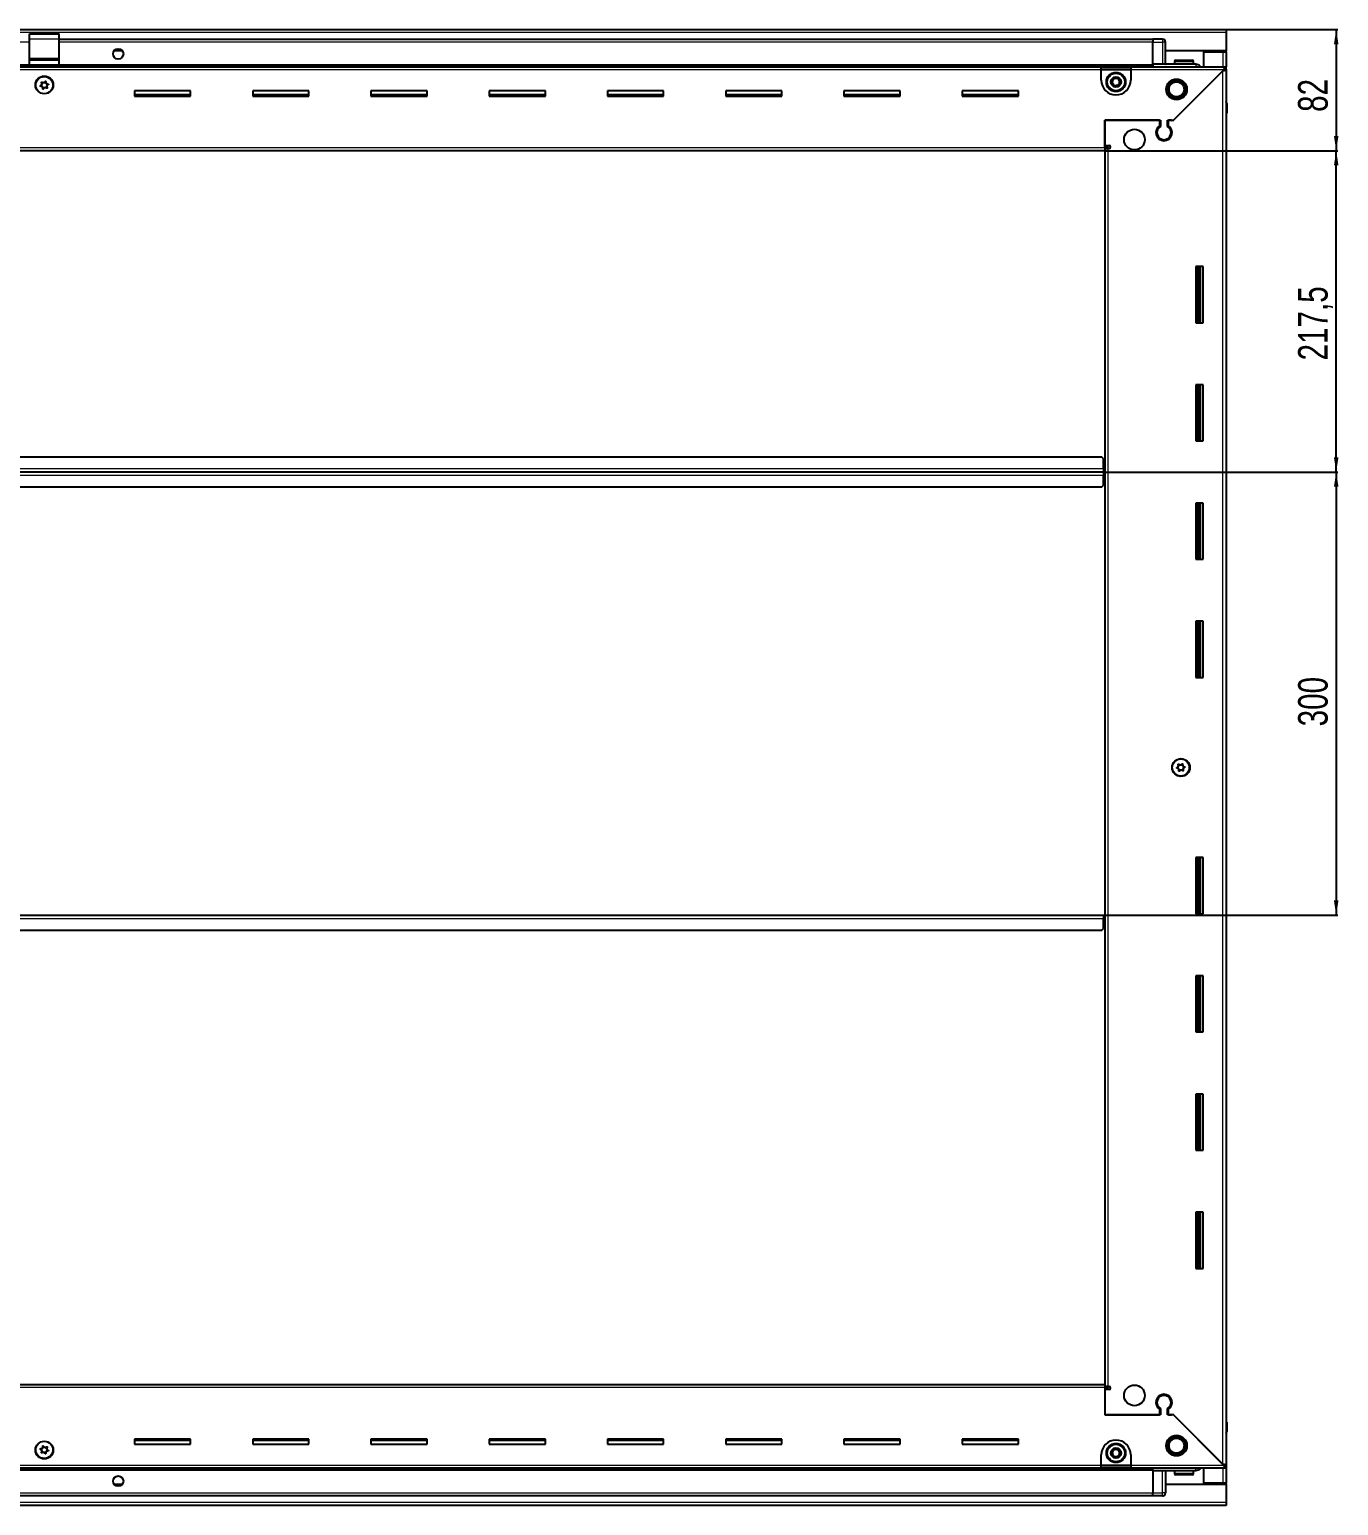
# Model space of a CAD drawing. Header units: millimetres. Extents: x 1132 to 7014, y -1294 to 2169.
# Drawn here: x 6129 to 7014, y 948 to 1947 of the extents above; entities that cross this region are included whole.
import ezdxf

# ---------------------------------------------------------------- set-up
doc = ezdxf.new("R2010")
doc.units = ezdxf.units.MM
doc.layers.add('FORMAT', color=7, linetype='Continuous')
doc.styles.add('SLDTEXTSTYLE0', font='TXT', dxfattribs={"width": 0.75})
doc.dimstyles.new('SLDDIMSTYLE0', dxfattribs={"dimtxt": 20, "dimasz": 10, "dimexe": 0, "dimexo": 0.0625, "dimgap": 5, "dimtad": 2, "dimdec": 1, "dimrnd": 1e-09, "dimzin": 12, "dimdsep": 46, "dimtxsty": 'SLDTEXTSTYLE0', "dimsah": 1, "dimcen": 0.09, "dimadec": 0, "dimazin": 3, "dimtfac": 1, "dimtofl": 0, "dimtmove": 0, "dimatfit": 3, "dimfxl": 0, "dimfrac": 2, "dimtolj": 1, "dimtzin": 12, "dimarcsym": 0})

# ---------------------------------------------------------------- blocks, each defined once
blk = doc.blocks.new('_D_7')
at = {"layer": 'FORMAT'}
for p, q in [((6938.15, 1946.6), (7013.64, 1946.6)), ((7012.64, 1946.6), (7012.64, 1864.6)), ((6856.15, 1864.6), (7013.64, 1864.6))]:
    blk.add_line(p, q, dxfattribs=at)
for points in [[(7012.64, 1946.6), (7011.1, 1936.6), (7014.18, 1936.6)], [(7012.64, 1864.6), (7014.18, 1874.6), (7011.1, 1874.6)]]:
    blk.add_solid(points, dxfattribs=at)
at = {"layer": 'FORMAT', "insert": (6986.86, 1890.83), "char_height": 20, "attachment_point": 1, "rotation": 90, "style": 'SLDTEXTSTYLE0'}
blk.add_mtext('82', dxfattribs=at)
blk = doc.blocks.new('_D_8')
at = {"layer": 'FORMAT'}
for p, q in [((6856.15, 1864.6), (7013.64, 1864.6)), ((7012.64, 1647.1), (7012.64, 1864.6)), ((6855.15, 1647.1), (7013.64, 1647.1))]:
    blk.add_line(p, q, dxfattribs=at)
for points in [[(7012.64, 1864.6), (7011.1, 1854.6), (7014.18, 1854.6)], [(7012.64, 1647.1), (7014.18, 1657.1), (7011.1, 1657.1)]]:
    blk.add_solid(points, dxfattribs=at)
at = {"layer": 'FORMAT', "insert": (6986.86, 1722.6), "char_height": 20, "attachment_point": 1, "rotation": 90, "style": 'SLDTEXTSTYLE0'}
blk.add_mtext('217,5', dxfattribs=at)
blk = doc.blocks.new('_D_9')
at = {"layer": 'FORMAT'}
for p, q in [((6855.15, 1647.1), (7013.64, 1647.1)), ((7012.64, 1647.1), (7012.64, 1347.1)), ((6855.15, 1347.1), (7013.64, 1347.1))]:
    blk.add_line(p, q, dxfattribs=at)
for points in [[(7012.64, 1647.1), (7011.1, 1637.1), (7014.18, 1637.1)], [(7012.64, 1347.1), (7014.18, 1357.1), (7011.1, 1357.1)]]:
    blk.add_solid(points, dxfattribs=at)
at = {"layer": 'FORMAT', "insert": (6986.86, 1474.94), "char_height": 20, "attachment_point": 1, "rotation": 90, "style": 'SLDTEXTSTYLE0'}
blk.add_mtext('300', dxfattribs=at)

msp = doc.modelspace()

# ---------------------------------------------------------------- linework, layer by layer
at = {"color": 7, "linetype": 'Continuous', "lineweight": 25}
for p, q in [((5339.14, 1946.6), (6938.14, 1946.6)), ((6128.64, 1943.6), (6148.64, 1943.6)), ((6128.64, 1940.34), (6128.64, 1943.6)), ((6128.64, 1927.19), (6128.64, 1940.34)), ((6148.64, 1940.34), (6148.64, 1943.6)), ((6148.64, 1927.19), (6148.64, 1940.34)), ((6888.64, 1939.95), (6148.64, 1939.95)), ((6888.64, 1940.1), (6888.64, 1940.1)), ((6895.14, 1940.1), (6888.64, 1940.1)), ((6895.14, 1940.1), (6888.64, 1940.1)), ((6888.64, 1940.1), (6888.64, 1938.1)), ((6888.64, 1923.1), (6888.64, 1938.1)), ((6897.14, 1938.1), (6897.14, 1938.1)), ((6897.14, 1923.1), (6897.14, 1938.1)), ((6938.14, 1946.6), (6938.14, 1944.5)), ((6938.14, 1944.5), (6938.14, 1932.1)), ((6191.51, 1932.1), (6185.76, 1932.1)), ((6938.14, 1932.1), (6897.14, 1932.1)), ((6923.14, 1921.35), (6923.14, 1931.6)), ((6923.14, 1931.6), (6936.04, 1931.6)), ((6936.04, 1931.6), (6938.14, 1931.6)), ((6936.64, 1931.6), (6936.64, 1932.1)), ((6938.14, 1931.6), (6938.14, 1932.1)), ((6938.14, 1931.6), (6938.14, 1921.35)), ((5388.64, 1921.95), (6888.64, 1921.95)), ((5423.64, 1921.35), (6853.64, 1921.35)), ((6128.64, 1926.1), (6128.64, 1927.19)), ((6128.64, 1926.1), (6148.64, 1926.1)), ((6128.64, 1922.6), (6128.64, 1926.1)), ((6128.64, 1922.6), (6148.64, 1922.6)), ((6132.64, 1922.6), (6132.64, 1921.95)), ((6135.14, 1921.95), (6135.14, 1922.6)), ((6142.14, 1921.95), (6142.14, 1922.6)), ((6144.64, 1921.95), (6144.64, 1922.6)), ((6148.64, 1926.1), (6148.64, 1927.19)), ((6148.64, 1922.6), (6148.64, 1926.1)), ((6853.64, 1919.25), (6853.64, 1921.35)), ((6853.64, 1921.35), (6873.64, 1921.35)), ((6853.64, 1919.85), (6873.64, 1919.85)), ((6853.64, 1912.35), (6853.64, 1919.25)), ((6873.64, 1921.35), (6937.14, 1921.35)), ((6873.64, 1921.35), (6873.64, 1919.25)), ((6873.64, 1919.25), (6873.64, 1912.35)), ((6888.64, 1923.1), (6888.64, 1922.6)), ((6917.64, 1923.1), (6888.64, 1923.1)), ((6936.04, 1918.75), (6901.94, 1884.65)), ((6902.64, 1885.35), (6936.54, 1919.25)), ((6903.14, 1925), (6903.14, 1923.1)), ((6903.94, 1925.8), (6915.34, 1925.8)), ((6916.14, 1923.1), (6916.14, 1925)), ((6936.64, 1919.35), (6938.14, 1919.35)), ((6937.14, 1919.85), (6937.14, 1921.35)), ((6937.14, 1921.35), (6938.14, 1921.35)), ((6937.14, 1919.85), (6938.14, 1919.85)), ((6938.14, 1919.85), (6938.14, 1921.35)), ((6938.14, 1919.85), (6938.14, 1919.35)), ((6938.14, 1919.35), (6938.14, 974.85)), ((6237.64, 1905.1), (6199.64, 1905.1)), ((6199.64, 1905.1), (6199.64, 1901.6)), ((6237.64, 1902.35), (6199.64, 1902.35)), ((6199.64, 1901.6), (6237.64, 1901.6)), ((6237.64, 1901.6), (6237.64, 1905.1)), ((6317.64, 1905.1), (6279.64, 1905.1)), ((6279.64, 1905.1), (6279.64, 1901.6)), ((6317.64, 1902.35), (6279.64, 1902.35)), ((6279.64, 1901.6), (6317.64, 1901.6)), ((6317.64, 1901.6), (6317.64, 1905.1)), ((6397.64, 1905.1), (6359.64, 1905.1)), ((6359.64, 1905.1), (6359.64, 1901.6)), ((6397.64, 1902.35), (6359.64, 1902.35)), ((6359.64, 1901.6), (6397.64, 1901.6)), ((6397.64, 1901.6), (6397.64, 1905.1)), ((6477.64, 1905.1), (6439.64, 1905.1)), ((6439.64, 1905.1), (6439.64, 1901.6)), ((6477.64, 1902.35), (6439.64, 1902.35)), ((6439.64, 1901.6), (6477.64, 1901.6)), ((6477.64, 1901.6), (6477.64, 1905.1)), ((6557.64, 1905.1), (6519.64, 1905.1)), ((6519.64, 1905.1), (6519.64, 1901.6)), ((6557.64, 1902.35), (6519.64, 1902.35)), ((6519.64, 1901.6), (6557.64, 1901.6)), ((6557.64, 1901.6), (6557.64, 1905.1)), ((6637.64, 1905.1), (6599.64, 1905.1)), ((6599.64, 1905.1), (6599.64, 1901.6)), ((6637.64, 1902.35), (6599.64, 1902.35)), ((6599.64, 1901.6), (6637.64, 1901.6)), ((6637.64, 1901.6), (6637.64, 1905.1)), ((6717.64, 1905.1), (6679.64, 1905.1)), ((6679.64, 1905.1), (6679.64, 1901.6)), ((6717.64, 1902.35), (6679.64, 1902.35)), ((6679.64, 1901.6), (6717.64, 1901.6)), ((6717.64, 1901.6), (6717.64, 1905.1)), ((6797.64, 1905.1), (6759.64, 1905.1)), ((6759.64, 1905.1), (6759.64, 1901.6)), ((6797.64, 1902.35), (6759.64, 1902.35)), ((6759.64, 1901.6), (6797.64, 1901.6)), ((6797.64, 1901.6), (6797.64, 1905.1)), ((6938.14, 1897.93), (6938.14, 1897.93)), ((6938.14, 1890.1), (6938.64, 1890.1)), ((6938.49, 1004.1), (6938.49, 1890.1)), ((6938.64, 1896.6), (6938.64, 1890.1)), ((6938.64, 1890.1), (6938.64, 1896.6)), ((6938.64, 1890.1), (6938.64, 1890.1)), ((6938.64, 1890.1), (6938.64, 1890.1)), ((6856.14, 1885.35), (6893.84, 1885.35)), ((6856.14, 1866.7), (6856.14, 1885.35)), ((6856.14, 1885.35), (6856.14, 1868.1)), ((6893.14, 1885.35), (6856.14, 1885.35)), ((6893.14, 1885.35), (6893.14, 1881.46)), ((6893.84, 1885.35), (6893.84, 1881.07)), ((6898.44, 1885.35), (6902.64, 1885.35)), ((6898.44, 1881.07), (6898.44, 1885.35)), ((6901.24, 1885.35), (6899.14, 1885.35)), ((6899.14, 1881.46), (6899.14, 1885.35)), ((6901.94, 1884.65), (6901.24, 1885.35)), ((6898.14, 1872.49), (6898.14, 1871.73)), ((6856.14, 1864.6), (5421.14, 1864.6)), ((6856.14, 1868.1), (6858.99, 1868.1)), ((6858.14, 1867.1), (6856.14, 1867.1)), ((6856.14, 1866.7), (6856.14, 1864.6)), ((6856.14, 1866.1), (6858.24, 1866.1)), ((6856.14, 1864.6), (6856.14, 1029.6)), ((6858.14, 1866.1), (6858.14, 1867.1)), ((6858.99, 1866.1), (6858.24, 1866.1)), ((6917.64, 1786.1), (6917.64, 1748.1)), ((6922.64, 1786.1), (6917.64, 1786.1)), ((6918.66, 1786.1), (6918.66, 1748.1)), ((6918.69, 1786.1), (6918.69, 1748.1)), ((6920.49, 1786.1), (6920.49, 1748.1)), ((6922.64, 1748.1), (6922.64, 1786.1)), ((6917.64, 1748.1), (6922.64, 1748.1)), ((6917.64, 1706.1), (6917.64, 1668.1)), ((6922.64, 1706.1), (6917.64, 1706.1)), ((6918.66, 1706.1), (6918.66, 1668.1)), ((6918.69, 1706.1), (6918.69, 1668.1)), ((6920.49, 1706.1), (6920.49, 1668.1)), ((6922.64, 1668.1), (6922.64, 1706.1)), ((6917.64, 1668.1), (6922.64, 1668.1)), ((6854.14, 1657.1), (5423.14, 1657.1)), ((6855.14, 1656.1), (6854.14, 1657.1)), ((6855.14, 1649.2), (6855.14, 1656.1)), ((6855.39, 1649.95), (6855.14, 1649.95)), ((6855.14, 1649.2), (6855.14, 1647.1)), ((6855.39, 1647.1), (6855.39, 1649.95)), ((6855.14, 1647.1), (5422.14, 1647.1)), ((6855.14, 1647.1), (6855.14, 1645)), ((6855.14, 1638.1), (6855.14, 1645)), ((6855.14, 1644.25), (6855.39, 1644.25)), ((6855.39, 1644.25), (6855.39, 1647.1)), ((6856.14, 1647.1), (6855.39, 1647.1)), ((5423.14, 1637.1), (6854.14, 1637.1)), ((6854.14, 1637.1), (6855.14, 1638.1)), ((6917.64, 1626.1), (6917.64, 1588.1)), ((6922.64, 1626.1), (6917.64, 1626.1)), ((6918.66, 1626.1), (6918.66, 1588.1)), ((6918.69, 1626.1), (6918.69, 1588.1)), ((6920.49, 1626.1), (6920.49, 1588.1)), ((6922.64, 1588.1), (6922.64, 1626.1)), ((6917.64, 1588.1), (6922.64, 1588.1)), ((6917.64, 1546.1), (6917.64, 1508.1)), ((6922.64, 1546.1), (6917.64, 1546.1)), ((6918.66, 1546.1), (6918.66, 1508.1)), ((6918.69, 1546.1), (6918.69, 1508.1)), ((6920.49, 1546.1), (6920.49, 1508.1)), ((6922.64, 1508.1), (6922.64, 1546.1)), ((6917.64, 1508.1), (6922.64, 1508.1)), ((6917.64, 1386.1), (6917.64, 1348.1)), ((6922.64, 1386.1), (6917.64, 1386.1)), ((6918.66, 1386.1), (6918.66, 1348.1)), ((6918.69, 1386.1), (6918.69, 1348.1)), ((6920.49, 1386.1), (6920.49, 1348.1)), ((6922.64, 1348.1), (6922.64, 1386.1)), ((5422.14, 1347.1), (6855.14, 1347.1)), ((6855.14, 1347.1), (6855.14, 1345)), ((6855.14, 1338.1), (6855.14, 1345)), ((6855.14, 1344.25), (6855.39, 1344.25)), ((6855.39, 1344.25), (6855.39, 1347.1)), ((6855.39, 1347.1), (6856.14, 1347.1)), ((6917.64, 1348.1), (6922.64, 1348.1)), ((5423.14, 1337.1), (6854.14, 1337.1)), ((6854.14, 1337.1), (6855.14, 1338.1)), ((6917.64, 1306.1), (6917.64, 1268.1)), ((6922.64, 1306.1), (6917.64, 1306.1)), ((6918.66, 1306.1), (6918.66, 1268.1)), ((6918.69, 1306.1), (6918.69, 1268.1)), ((6920.49, 1306.1), (6920.49, 1268.1)), ((6922.64, 1268.1), (6922.64, 1306.1)), ((6917.64, 1268.1), (6922.64, 1268.1)), ((6917.64, 1226.1), (6917.64, 1188.1)), ((6922.64, 1226.1), (6917.64, 1226.1)), ((6918.66, 1226.1), (6918.66, 1188.1)), ((6918.69, 1226.1), (6918.69, 1188.1)), ((6920.49, 1226.1), (6920.49, 1188.1)), ((6922.64, 1188.1), (6922.64, 1226.1)), ((6917.64, 1188.1), (6922.64, 1188.1)), ((6917.64, 1146.1), (6917.64, 1108.1)), ((6922.64, 1146.1), (6917.64, 1146.1)), ((6918.66, 1146.1), (6918.66, 1108.1)), ((6918.69, 1146.1), (6918.69, 1108.1)), ((6920.49, 1146.1), (6920.49, 1108.1)), ((6922.64, 1108.1), (6922.64, 1146.1)), ((6917.64, 1108.1), (6922.64, 1108.1)), ((5421.14, 1029.6), (6856.14, 1029.6)), ((6856.14, 1029.6), (6856.14, 1027.5)), ((6858.24, 1028.1), (6856.14, 1028.1)), ((6856.14, 1027.5), (6856.14, 1008.85)), ((6856.14, 1027.1), (6858.14, 1027.1)), ((6856.14, 1026.1), (6856.14, 1008.85)), ((6858.99, 1026.1), (6856.14, 1026.1)), ((6858.14, 1027.1), (6858.14, 1028.1)), ((6858.24, 1028.1), (6858.99, 1028.1)), ((6898.14, 1022.48), (6898.14, 1021.72)), ((6893.14, 1012.74), (6893.14, 1008.85)), ((6893.84, 1013.14), (6893.84, 1008.85)), ((6898.44, 1008.85), (6898.44, 1013.14)), ((6899.14, 1008.85), (6899.14, 1012.74)), ((6901.24, 1008.85), (6901.94, 1009.55)), ((6901.94, 1009.55), (6936.04, 975.45)), ((6893.84, 1008.85), (6856.14, 1008.85)), ((6856.14, 1008.85), (6893.14, 1008.85)), ((6902.64, 1008.85), (6898.44, 1008.85)), ((6899.14, 1008.85), (6901.24, 1008.85)), ((6936.54, 974.95), (6902.64, 1008.85)), ((6938.14, 1004.1), (6938.64, 1004.1)), ((6938.64, 1004.1), (6938.64, 1004.1)), ((6938.64, 997.6), (6938.64, 1004.1)), ((6938.64, 1004.1), (6938.64, 997.6)), ((6237.64, 992.6), (6199.64, 992.6)), ((6199.64, 992.6), (6199.64, 989.1)), ((6199.64, 991.85), (6237.64, 991.85)), ((6199.64, 989.1), (6237.64, 989.1)), ((6237.64, 989.1), (6237.64, 992.6)), ((6317.64, 992.6), (6279.64, 992.6)), ((6279.64, 992.6), (6279.64, 989.1)), ((6279.64, 991.85), (6317.64, 991.85)), ((6279.64, 989.1), (6317.64, 989.1)), ((6317.64, 989.1), (6317.64, 992.6)), ((6397.64, 992.6), (6359.64, 992.6)), ((6359.64, 992.6), (6359.64, 989.1)), ((6359.64, 991.85), (6397.64, 991.85)), ((6359.64, 989.1), (6397.64, 989.1)), ((6397.64, 989.1), (6397.64, 992.6)), ((6477.64, 992.6), (6439.64, 992.6)), ((6439.64, 992.6), (6439.64, 989.1)), ((6439.64, 991.85), (6477.64, 991.85)), ((6439.64, 989.1), (6477.64, 989.1)), ((6477.64, 989.1), (6477.64, 992.6)), ((6557.64, 992.6), (6519.64, 992.6)), ((6519.64, 992.6), (6519.64, 989.1)), ((6519.64, 991.85), (6557.64, 991.85)), ((6519.64, 989.1), (6557.64, 989.1)), ((6557.64, 989.1), (6557.64, 992.6)), ((6637.64, 992.6), (6599.64, 992.6)), ((6599.64, 992.6), (6599.64, 989.1)), ((6599.64, 991.85), (6637.64, 991.85)), ((6599.64, 989.1), (6637.64, 989.1)), ((6637.64, 989.1), (6637.64, 992.6)), ((6717.64, 992.6), (6679.64, 992.6)), ((6679.64, 992.6), (6679.64, 989.1)), ((6679.64, 991.85), (6717.64, 991.85)), ((6679.64, 989.1), (6717.64, 989.1)), ((6717.64, 989.1), (6717.64, 992.6)), ((6797.64, 992.6), (6759.64, 992.6)), ((6759.64, 992.6), (6759.64, 989.1)), ((6759.64, 991.85), (6797.64, 991.85)), ((6759.64, 989.1), (6797.64, 989.1)), ((6797.64, 989.1), (6797.64, 992.6)), ((6853.64, 974.95), (6853.64, 981.85)), ((6873.64, 981.85), (6873.64, 974.95)), ((6888.64, 972.25), (5388.64, 972.25)), ((6853.64, 972.85), (5423.64, 972.85)), ((6853.64, 972.85), (6853.64, 974.95)), ((6873.64, 974.35), (6853.64, 974.35)), ((6873.64, 972.85), (6853.64, 972.85)), ((6873.64, 974.95), (6873.64, 972.85)), ((6937.14, 972.85), (6873.64, 972.85)), ((6888.64, 971.1), (6888.64, 971.6)), ((6917.64, 971.1), (6888.64, 971.1)), ((6888.64, 971.1), (6888.64, 956.1)), ((6897.14, 971.1), (6897.14, 956.1)), ((6903.14, 971.1), (6903.14, 969.2)), ((6916.14, 969.2), (6916.14, 971.1)), ((6923.14, 962.6), (6923.14, 972.85)), ((6936.64, 974.85), (6938.14, 974.85)), ((6937.14, 974.35), (6937.14, 972.85)), ((6938.14, 974.35), (6937.14, 974.35)), ((6938.14, 972.85), (6937.14, 972.85)), ((6938.14, 974.85), (6938.14, 974.35)), ((6938.14, 974.35), (6938.14, 972.85)), ((6938.14, 972.85), (6938.14, 962.6)), ((6185.76, 962.1), (6191.51, 962.1)), ((6897.14, 962.1), (6938.14, 962.1)), ((6910.93, 968.4), (6903.94, 968.4)), ((6915.34, 968.4), (6910.93, 968.4)), ((6936.04, 962.6), (6923.14, 962.6)), ((6938.14, 962.6), (6936.04, 962.6)), ((6936.64, 962.1), (6936.64, 962.6)), ((6938.14, 962.1), (6938.14, 962.6)), ((6938.14, 962.1), (6938.14, 949.7)), ((5388.64, 954.25), (6888.64, 954.25)), ((6888.64, 954.1), (6888.64, 956.1)), ((6895.14, 954.1), (6888.64, 954.1)), ((6888.64, 954.1), (6888.64, 954.1)), ((6888.64, 954.1), (6888.64, 954.1)), ((6895.14, 954.1), (6888.64, 954.1)), ((6896.46, 954.6), (6896.46, 954.6)), ((6938.14, 949.7), (6938.14, 947.6)), ((6938.14, 947.6), (5339.14, 947.6))]:
    msp.add_line(p, q, dxfattribs=at)
at = {"color": 8, "linetype": 'Continuous', "lineweight": 18}
for p, q in [((6938.14, 1944.5), (5339.14, 1944.5)), ((6128.64, 1940.34), (6148.64, 1940.34)), ((6888.64, 1938.1), (6895.14, 1938.1)), ((6895.14, 1940.1), (6895.14, 1938.1)), ((6897.14, 1938.1), (6895.14, 1938.1)), ((6895.14, 1938.1), (6895.14, 1923.1)), ((6128.64, 1937.95), (5388.64, 1937.95)), ((6888.64, 1937.95), (6148.64, 1937.95)), ((6936.04, 1932.1), (6936.04, 1931.6)), ((6936.04, 1931.6), (6936.04, 1921.35)), ((6128.64, 1922.6), (5388.64, 1922.6)), ((6888.64, 1921.37), (5388.64, 1921.37)), ((6853.64, 1919.25), (5423.64, 1919.25)), ((6128.64, 1927.19), (6148.64, 1927.19)), ((6134.64, 1921.95), (6134.64, 1922.6)), ((6142.64, 1921.95), (6142.64, 1922.6)), ((6888.64, 1922.6), (6148.64, 1922.6)), ((6853.64, 1919.25), (6873.64, 1919.25)), ((6936.54, 1919.25), (6873.64, 1919.25)), ((6903.14, 1925), (6916.14, 1925)), ((6936.04, 975.45), (6936.04, 1918.75)), ((6938.14, 1896.6), (6938.64, 1896.6)), ((5421.14, 1866.7), (6856.14, 1866.7)), ((6858.24, 1866.1), (6858.24, 1028.1)), ((6919.9, 1748.1), (6919.9, 1786.1)), ((6921.14, 1748.1), (6921.14, 1786.1)), ((6919.9, 1668.1), (6919.9, 1706.1)), ((6921.14, 1668.1), (6921.14, 1706.1)), ((6855.14, 1649.2), (5422.14, 1649.2)), ((5422.14, 1645), (6855.14, 1645)), ((6919.9, 1588.1), (6919.9, 1626.1)), ((6921.14, 1588.1), (6921.14, 1626.1)), ((6919.9, 1508.1), (6919.9, 1546.1)), ((6921.14, 1508.1), (6921.14, 1546.1)), ((6919.9, 1348.1), (6919.9, 1386.1)), ((6921.14, 1348.1), (6921.14, 1386.1)), ((5422.14, 1345), (6855.14, 1345)), ((6919.9, 1268.1), (6919.9, 1306.1)), ((6921.14, 1268.1), (6921.14, 1306.1)), ((6919.9, 1188.1), (6919.9, 1226.1)), ((6921.14, 1188.1), (6921.14, 1226.1)), ((6919.9, 1108.1), (6919.9, 1146.1)), ((6921.14, 1108.1), (6921.14, 1146.1)), ((6856.14, 1027.5), (5421.14, 1027.5)), ((6938.14, 997.6), (6938.64, 997.6)), ((5388.64, 972.84), (6888.64, 972.84)), ((5388.64, 971.6), (6888.64, 971.6)), ((5423.64, 974.95), (6853.64, 974.95)), ((6873.64, 974.95), (6853.64, 974.95)), ((6873.64, 974.95), (6936.54, 974.95)), ((6895.14, 956.1), (6895.14, 971.1)), ((6911.11, 969.2), (6903.14, 969.2)), ((6916.14, 969.2), (6911.11, 969.2)), ((6936.04, 972.85), (6936.04, 962.6)), ((6936.04, 962.6), (6936.04, 962.1)), ((6938.14, 949.7), (5339.14, 949.7)), ((5388.64, 956.25), (6888.64, 956.25)), ((6888.64, 956.1), (6895.14, 956.1)), ((6897.14, 956.1), (6895.14, 956.1)), ((6895.14, 954.1), (6895.14, 956.1))]:
    msp.add_line(p, q, dxfattribs=at)
at = {"color": 7, "linetype": 'Continuous', "lineweight": 25}
for centre, radius in [((6188.64, 1930.1), 3.5), ((6138.64, 1909.1), 6), ((6138.64, 1908.95), 5.79), ((6138.64, 1908.95), 1.85), ((6863.64, 1911.1), 6.5), ((6863.64, 1911.1), 3.46), ((6904.64, 1906.1), 7), ((6904.64, 1906.1), 6.03), ((6904.64, 1906.1), 5.1), ((6876.14, 1872.1), 7), ((6907.64, 1447.1), 6), ((6907.49, 1447.1), 5.79), ((6907.49, 1447.1), 1.85), ((6876.14, 1022.1), 7), ((6138.64, 985.1), 6), ((6138.64, 985.25), 5.79), ((6863.64, 983.1), 6.5), ((6904.64, 988.1), 7), ((6904.64, 988.1), 6.02), ((6904.64, 988.1), 5.1), ((6138.64, 985.25), 1.85), ((6863.64, 983.1), 3.46), ((6188.64, 964.1), 3.5)]:
    msp.add_circle(centre, radius, dxfattribs=at)
at = {"color": 8, "linetype": 'Continuous', "lineweight": 18}
for centre in [(6863.64, 1911.1), (6863.64, 983.1)]:
    msp.add_circle(centre, 5.7, dxfattribs=at)
at = {"color": 7, "linetype": 'Continuous', "lineweight": 25}
for centre, radius, start, end in [((6895.14, 1938.1), 2, 0, 90), ((6895.14, 1938.1), 2, 0, 90), ((6897.34, 1923.3), 0.2, 180, 270), ((6903.94, 1925), 0.8, 90, 180), ((6915.34, 1925), 0.8, 0, 90), ((6863.64, 1912.35), 10, 180, 270), ((6863.64, 1911.1), 2.5, 160.11158, 220.11158), ((6863.64, 1911.1), 2.5, 100.11158, 160.11158), ((6863.64, 1911.1), 2.5, 220.11158, 280.11158), ((6863.64, 1911.1), 2.5, 40.11158, 100.11158), ((6863.64, 1912.35), 10, 270, 0), ((6863.64, 1911.1), 2.5, 280.11158, 340.11158), ((6863.64, 1911.1), 2.5, 340.11158, 40.11158), ((6936.64, 1896.6), 2, 33.78451, 41.40962), ((6936.64, 1896.6), 2, 0, 41.40962), ((6936.64, 1896.6), 2, 360, 19.56674), ((6896.14, 1876.85), 5.5, 123.05573, 56.94427), ((6896.14, 1876.85), 4.8, 118.63099, 61.36901), ((6858.99, 1867.1), 1, 270, 90), ((6858.99, 1027.1), 1, 270, 90), ((6896.14, 1017.35), 5.5, 303.05573, 236.94427), ((6896.14, 1017.35), 4.8, 298.63099, 241.36901), ((6863.64, 981.85), 10, 90, 180), ((6863.64, 981.85), 10, 0, 90), ((6936.64, 997.6), 2, 318.59038, 0), ((6863.64, 983.1), 2.5, 147.04236, 207.04236), ((6863.64, 983.1), 2.5, 207.04236, 267.04236), ((6863.64, 983.1), 2.5, 87.04236, 147.04236), ((6863.64, 983.1), 2.5, 267.04236, 327.04236), ((6863.64, 983.1), 2.5, 27.04236, 87.04236), ((6863.64, 983.1), 2.5, 327.04236, 27.04236), ((6897.34, 970.9), 0.2, 90, 180), ((6903.94, 969.2), 0.8, 180, 270), ((6915.34, 969.2), 0.8, 270, 360), ((6895.14, 956.1), 2, 270, 0), ((6895.14, 956.1), 2, 270, 288.58003), ((6895.14, 956.1), 2, 303.94202, 311.40962)]:
    msp.add_arc(centre, radius, start, end, dxfattribs=at)
for points, knots in [([(6888.64, 1923.1), (6888.64, 1923.07), (6888.64, 1922.99), (6888.64, 1922.37), (6888.64, 1921.79), (6888.64, 1921.4), (6888.64, 1921.37)], [0, 0, 0, 0, 0.324279, 0.648558, 0.972836, 1, 1, 1, 1]), ([(6920.85, 1921.35), (6920.73, 1921.55), (6920.34, 1922.2), (6919.19, 1922.91), (6918.15, 1923.04), (6917.64, 1923.1)], [0, 0, 0, 0, 0.1822499, 0.5911249, 1, 1, 1, 1]), ([(6936.04, 1918.75), (6936.29, 1918.8), (6936.78, 1918.89), (6937.42, 1919.02), (6937.89, 1919.15), (6938.11, 1919.27), (6938.13, 1919.33), (6938.14, 1919.35)], [0, 0, 0, 0, 0.230255, 0.448522, 0.666786, 0.88505, 1, 1, 1, 1]), ([(6937.14, 1921.35), (6937.09, 1921.33), (6937, 1921.28), (6936.87, 1920.88), (6936.74, 1920.32), (6936.63, 1919.75), (6936.56, 1919.38), (6936.54, 1919.25)], [0, 0, 0, 0, 0.230255, 0.448522, 0.666786, 0.88505, 1, 1, 1, 1]), ([(6136.75, 1911.03), (6136.74, 1911.02), (6136.73, 1910.99), (6136.72, 1910.94), (6136.73, 1910.79), (6136.83, 1910.42), (6136.96, 1909.89), (6136.8, 1909.28), (6136.44, 1908.91), (6136.14, 1908.66), (6135.96, 1908.5), (6135.91, 1908.42), (6135.9, 1908.38), (6135.9, 1908.35), (6135.92, 1908.32), (6135.97, 1908.27), (6136.22, 1908.18), (6136.68, 1908.07), (6137.32, 1907.76), (6137.58, 1907.09), (6137.63, 1906.62), (6137.71, 1906.36), (6137.75, 1906.31), (6137.78, 1906.29), (6137.81, 1906.28), (6137.84, 1906.29), (6137.88, 1906.3), (6137.95, 1906.35), (6138.12, 1906.5), (6138.39, 1906.77), (6138.79, 1907.09), (6139.42, 1907.2), (6139.92, 1907.01), (6140.29, 1906.88), (6140.44, 1906.86), (6140.5, 1906.87), (6140.52, 1906.88), (6140.54, 1906.92), (6140.56, 1906.97), (6140.54, 1907.12), (6140.45, 1907.49), (6140.31, 1908.01), (6140.48, 1908.62), (6140.83, 1909), (6141.14, 1909.25), (6141.31, 1909.41), (6141.36, 1909.49), (6141.38, 1909.53), (6141.37, 1909.56), (6141.35, 1909.59), (6141.3, 1909.63), (6141.05, 1909.73), (6140.59, 1909.84), (6139.95, 1910.15), (6139.7, 1910.81), (6139.64, 1911.29), (6139.56, 1911.54), (6139.52, 1911.6), (6139.5, 1911.62), (6139.47, 1911.63), (6139.43, 1911.62), (6139.39, 1911.6), (6139.32, 1911.56), (6139.15, 1911.41), (6138.88, 1911.14), (6138.48, 1910.82), (6137.86, 1910.71), (6137.35, 1910.89), (6136.98, 1911.03), (6136.83, 1911.05), (6136.78, 1911.04), (6136.76, 1911.03), (6136.75, 1911.03)], [0, 0, 0, 0, 0.002009, 0.00442, 0.009365, 0.025528, 0.067705, 0.095786, 0.124646, 0.150342, 0.160519, 0.163394, 0.165697, 0.167245, 0.168874, 0.17077, 0.178606, 0.211994, 0.249994, 0.287995, 0.321383, 0.329219, 0.331115, 0.332744, 0.334292, 0.336217, 0.338535, 0.341318, 0.349662, 0.375358, 0.404217, 0.432298, 0.474475, 0.490639, 0.496669, 0.49844, 0.5, 0.502009, 0.50442, 0.509365, 0.525528, 0.567705, 0.595786, 0.624646, 0.650342, 0.660519, 0.663394, 0.665697, 0.667245, 0.668874, 0.67077, 0.678606, 0.711994, 0.749994, 0.787995, 0.821383, 0.829219, 0.831115, 0.832744, 0.834292, 0.836217, 0.838535, 0.841318, 0.849662, 0.875358, 0.904217, 0.932298, 0.974475, 0.990639, 0.996669, 0.99844, 1, 1, 1, 1]), ([(6860.79, 1910.6), (6860.84, 1910.72), (6861.04, 1911.28), (6861.38, 1912.21), (6861.66, 1912.99), (6861.78, 1913.31)], [0, 0, 0, 0, 0.133125, 0.637099, 1, 1, 1, 1]), ([(6862.65, 1908.39), (6862.32, 1908.78), (6861.7, 1909.52), (6861.08, 1910.26), (6860.79, 1910.6)], [0, 0, 0, 0, 0.534686, 1, 1, 1, 1]), ([(6861.78, 1913.31), (6862.28, 1913.4), (6863.23, 1913.57), (6864.18, 1913.74), (6864.62, 1913.82)], [0, 0, 0, 0, 0.534686, 1, 1, 1, 1]), ([(6865.5, 1908.9), (6864.99, 1908.81), (6864.04, 1908.64), (6863.09, 1908.47), (6862.65, 1908.39)], [0, 0, 0, 0, 0.534686, 1, 1, 1, 1]), ([(6864.62, 1913.82), (6864.95, 1913.42), (6865.57, 1912.69), (6866.19, 1911.95), (6866.48, 1911.61)], [0, 0, 0, 0, 0.534686, 1, 1, 1, 1]), ([(6866.48, 1911.61), (6866.36, 1911.29), (6866.08, 1910.51), (6865.74, 1909.58), (6865.54, 1909.01), (6865.5, 1908.9)], [0, 0, 0, 0, 0.3629006, 0.8668753, 1, 1, 1, 1]), ([(6905.85, 1449.38), (6905.84, 1449.37), (6905.82, 1449.35), (6905.81, 1449.29), (6905.8, 1449.15), (6905.86, 1448.76), (6905.93, 1448.23), (6905.7, 1447.64), (6905.3, 1447.31), (6904.97, 1447.1), (6904.78, 1446.96), (6904.72, 1446.89), (6904.7, 1446.85), (6904.7, 1446.81), (6904.71, 1446.78), (6904.76, 1446.73), (6905, 1446.61), (6905.45, 1446.45), (6906.05, 1446.07), (6906.22, 1445.38), (6906.22, 1444.9), (6906.27, 1444.64), (6906.3, 1444.58), (6906.33, 1444.55), (6906.36, 1444.54), (6906.39, 1444.55), (6906.43, 1444.56), (6906.51, 1444.59), (6906.69, 1444.72), (6906.99, 1444.96), (6907.43, 1445.24), (6908.06, 1445.27), (6908.55, 1445.03), (6908.89, 1444.86), (6909.04, 1444.81), (6909.1, 1444.82), (6909.13, 1444.83), (6909.15, 1444.86), (6909.17, 1444.92), (6909.17, 1445.06), (6909.12, 1445.44), (6909.04, 1445.98), (6909.28, 1446.57), (6909.67, 1446.89), (6910, 1447.11), (6910.2, 1447.25), (6910.26, 1447.32), (6910.27, 1447.36), (6910.27, 1447.4), (6910.26, 1447.42), (6910.21, 1447.48), (6909.98, 1447.6), (6909.53, 1447.76), (6908.93, 1448.14), (6908.75, 1448.83), (6908.75, 1449.31), (6908.7, 1449.57), (6908.67, 1449.63), (6908.65, 1449.65), (6908.62, 1449.67), (6908.58, 1449.66), (6908.54, 1449.65), (6908.46, 1449.61), (6908.28, 1449.48), (6907.98, 1449.25), (6907.54, 1448.97), (6906.91, 1448.93), (6906.43, 1449.18), (6906.08, 1449.35), (6905.94, 1449.39), (6905.88, 1449.39), (6905.86, 1449.38), (6905.85, 1449.38)], [0, 0, 0, 0, 0.002009, 0.00442, 0.009365, 0.025528, 0.067705, 0.095786, 0.124646, 0.150342, 0.160519, 0.163394, 0.165697, 0.167245, 0.168874, 0.17077, 0.178606, 0.211994, 0.249994, 0.287995, 0.321383, 0.329219, 0.331115, 0.332744, 0.334292, 0.336217, 0.338535, 0.341318, 0.349662, 0.375358, 0.404217, 0.432298, 0.474475, 0.490639, 0.496669, 0.49844, 0.5, 0.502009, 0.50442, 0.509365, 0.525528, 0.567705, 0.595786, 0.624646, 0.650342, 0.660519, 0.663394, 0.665697, 0.667245, 0.668874, 0.67077, 0.678606, 0.711994, 0.749994, 0.787995, 0.821383, 0.829219, 0.831115, 0.832744, 0.834292, 0.836217, 0.838535, 0.841318, 0.849662, 0.875358, 0.904217, 0.932298, 0.974475, 0.990639, 0.996669, 0.99844, 1, 1, 1, 1]), ([(6136.75, 983.18), (6136.76, 983.18), (6136.79, 983.16), (6136.84, 983.16), (6136.99, 983.18), (6137.35, 983.32), (6137.86, 983.5), (6138.48, 983.39), (6138.88, 983.07), (6139.16, 982.79), (6139.34, 982.63), (6139.42, 982.59), (6139.46, 982.58), (6139.5, 982.59), (6139.52, 982.61), (6139.56, 982.66), (6139.64, 982.92), (6139.7, 983.39), (6139.95, 984.06), (6140.59, 984.37), (6141.05, 984.48), (6141.3, 984.57), (6141.35, 984.62), (6141.37, 984.65), (6141.38, 984.68), (6141.37, 984.71), (6141.34, 984.75), (6141.29, 984.82), (6141.13, 984.97), (6140.83, 985.21), (6140.48, 985.58), (6140.31, 986.19), (6140.45, 986.72), (6140.54, 987.1), (6140.56, 987.25), (6140.54, 987.3), (6140.52, 987.33), (6140.49, 987.35), (6140.43, 987.35), (6140.29, 987.33), (6139.92, 987.19), (6139.42, 987.01), (6138.79, 987.12), (6138.39, 987.44), (6138.11, 987.72), (6137.93, 987.88), (6137.85, 987.92), (6137.81, 987.93), (6137.78, 987.92), (6137.75, 987.9), (6137.71, 987.84), (6137.63, 987.59), (6137.58, 987.11), (6137.32, 986.45), (6136.68, 986.14), (6136.22, 986.03), (6135.97, 985.93), (6135.92, 985.89), (6135.9, 985.86), (6135.9, 985.83), (6135.91, 985.79), (6135.93, 985.76), (6135.98, 985.69), (6136.14, 985.54), (6136.44, 985.3), (6136.8, 984.92), (6136.96, 984.31), (6136.83, 983.79), (6136.73, 983.41), (6136.72, 983.26), (6136.73, 983.21), (6136.75, 983.19), (6136.75, 983.18)], [0, 0, 0, 0, 0.0020087, 0.00442, 0.0093647, 0.0255282, 0.0677053, 0.0957862, 0.1246456, 0.1503415, 0.1605194, 0.1633943, 0.1656965, 0.1672448, 0.1688741, 0.1707699, 0.1786058, 0.2119941, 0.2499945, 0.2879948, 0.3213831, 0.329219, 0.3311148, 0.3327441, 0.3342924, 0.3362166, 0.3385353, 0.3413178, 0.349662, 0.3753578, 0.4042173, 0.4322982, 0.4744753, 0.4906388, 0.4966691, 0.49844, 0.5, 0.5020087, 0.50442, 0.5093647, 0.5255282, 0.5677053, 0.5957862, 0.6246456, 0.6503415, 0.6605194, 0.6633943, 0.6656965, 0.6672448, 0.6688741, 0.6707699, 0.6786058, 0.7119941, 0.7499945, 0.7879948, 0.8213831, 0.829219, 0.8311148, 0.8327441, 0.8342924, 0.8362166, 0.8385353, 0.8413178, 0.849662, 0.8753578, 0.9042173, 0.9322982, 0.9744753, 0.9906388, 0.9966691, 0.99844, 1, 1, 1, 1]), ([(6860.75, 983.25), (6861.03, 983.69), (6861.56, 984.5), (6862.08, 985.3), (6862.32, 985.68)], [0, 0, 0, 0, 0.5346859, 1, 1, 1, 1]), ([(6862.07, 980.68), (6861.83, 981.14), (6861.39, 982), (6860.96, 982.86), (6860.75, 983.25)], [0, 0, 0, 0, 0.534686, 1, 1, 1, 1]), ([(6864.95, 980.53), (6864.6, 980.55), (6863.78, 980.59), (6862.79, 980.64), (6862.19, 980.68), (6862.07, 980.68)], [0, 0, 0, 0, 0.362901, 0.866875, 1, 1, 1, 1]), ([(6862.32, 985.68), (6862.45, 985.67), (6863.05, 985.64), (6864.04, 985.59), (6864.86, 985.54), (6865.21, 985.53)], [0, 0, 0, 0, 0.133125, 0.637099, 1, 1, 1, 1]), ([(6866.52, 982.96), (6866.24, 982.52), (6865.71, 981.71), (6865.19, 980.91), (6864.95, 980.53)], [0, 0, 0, 0, 0.534686, 1, 1, 1, 1]), ([(6865.21, 985.53), (6865.44, 985.07), (6865.88, 984.21), (6866.32, 983.35), (6866.52, 982.96)], [0, 0, 0, 0, 0.5346859, 1, 1, 1, 1]), ([(6888.64, 971.1), (6888.64, 971.14), (6888.64, 971.22), (6888.64, 971.83), (6888.64, 972.42), (6888.64, 972.82), (6888.64, 972.85)], [0, 0, 0, 0, 0.32291, 0.645819, 0.968729, 1, 1, 1, 1]), ([(6920.85, 972.85), (6920.73, 972.65), (6920.34, 972.01), (6919.19, 971.3), (6918.15, 971.17), (6917.64, 971.1)], [0, 0, 0, 0, 0.18225, 0.591125, 1, 1, 1, 1]), ([(6938.14, 974.85), (6938.11, 974.9), (6938.06, 974.99), (6937.66, 975.12), (6937.11, 975.25), (6936.53, 975.37), (6936.16, 975.43), (6936.04, 975.45)], [0, 0, 0, 0, 0.230255, 0.448522, 0.666786, 0.88505, 1, 1, 1, 1]), ([(6936.54, 974.95), (6936.58, 974.7), (6936.67, 974.21), (6936.81, 973.57), (6936.94, 973.1), (6937.05, 972.88), (6937.11, 972.86), (6937.14, 972.85)], [0, 0, 0, 0, 0.230255, 0.448522, 0.666786, 0.88505, 1, 1, 1, 1])]:
    msp.add_open_spline(points, degree=3, knots=knots, dxfattribs=at)
at = {"color": 8, "linetype": 'Continuous', "lineweight": 18}
for points in [[(6917.64, 1923.1), (6917.64, 1923.06), (6917.64, 1922.99), (6917.64, 1922.55), (6917.64, 1922.09), (6917.64, 1921.68), (6917.64, 1921.41), (6917.64, 1921.35)], [(6917.64, 971.1), (6917.64, 971.15), (6917.64, 971.22), (6917.64, 971.66), (6917.64, 972.11), (6917.64, 972.53), (6917.64, 972.8), (6917.64, 972.85)]]:
    msp.add_open_spline(points, degree=3, knots=[0, 0, 0, 0, 0.359753, 0.553414, 0.751185, 0.948956, 1, 1, 1, 1], dxfattribs=at)
at = {"color": 7, "linetype": 'Continuous', "lineweight": 25}
for points in [[(6936.04, 1918.75), (6936.11, 1918.8), (6936.27, 1918.9), (6936.47, 1919.05), (6936.61, 1919.2), (6936.63, 1919.3), (6936.64, 1919.35)], [(6937.14, 1919.85), (6937.09, 1919.85), (6936.99, 1919.83), (6936.84, 1919.69), (6936.69, 1919.49), (6936.59, 1919.33), (6936.54, 1919.25)], [(6936.64, 974.85), (6936.63, 974.9), (6936.61, 975), (6936.47, 975.15), (6936.27, 975.3), (6936.11, 975.4), (6936.04, 975.45)], [(6936.54, 974.95), (6936.59, 974.88), (6936.69, 974.72), (6936.84, 974.52), (6936.99, 974.38), (6937.09, 974.36), (6937.14, 974.35)]]:
    msp.add_open_spline(points, degree=3, dxfattribs=at)

# ---------------------------------------------------------------- dimensions: what is measured, and where the dimension line sits
at = {"layer": 'FORMAT'}
for base, p1, p2, picture, middle in [((7012.64, 1864.6), (6938.14, 1946.6), (6856.14, 1864.6), '_D_7', (7012.64, 1905.6)), ((7012.64, 1864.6), (6855.14, 1647.1), (6856.14, 1864.6), '_D_8', (7012.64, 1755.85)), ((7012.64, 1347.1), (6855.14, 1647.1), (6855.14, 1347.1), '_D_9', (7012.64, 1497.1))]:
    dim = msp.add_linear_dim(base=base, p1=p1, p2=p2, angle=90, dimstyle='SLDDIMSTYLE0', dxfattribs=at)
    dim.commit()
    dim.dimension.update_dxf_attribs({"geometry": picture, "text_midpoint": middle, "dimtype": 160})

doc.saveas('drawing.dxf')
